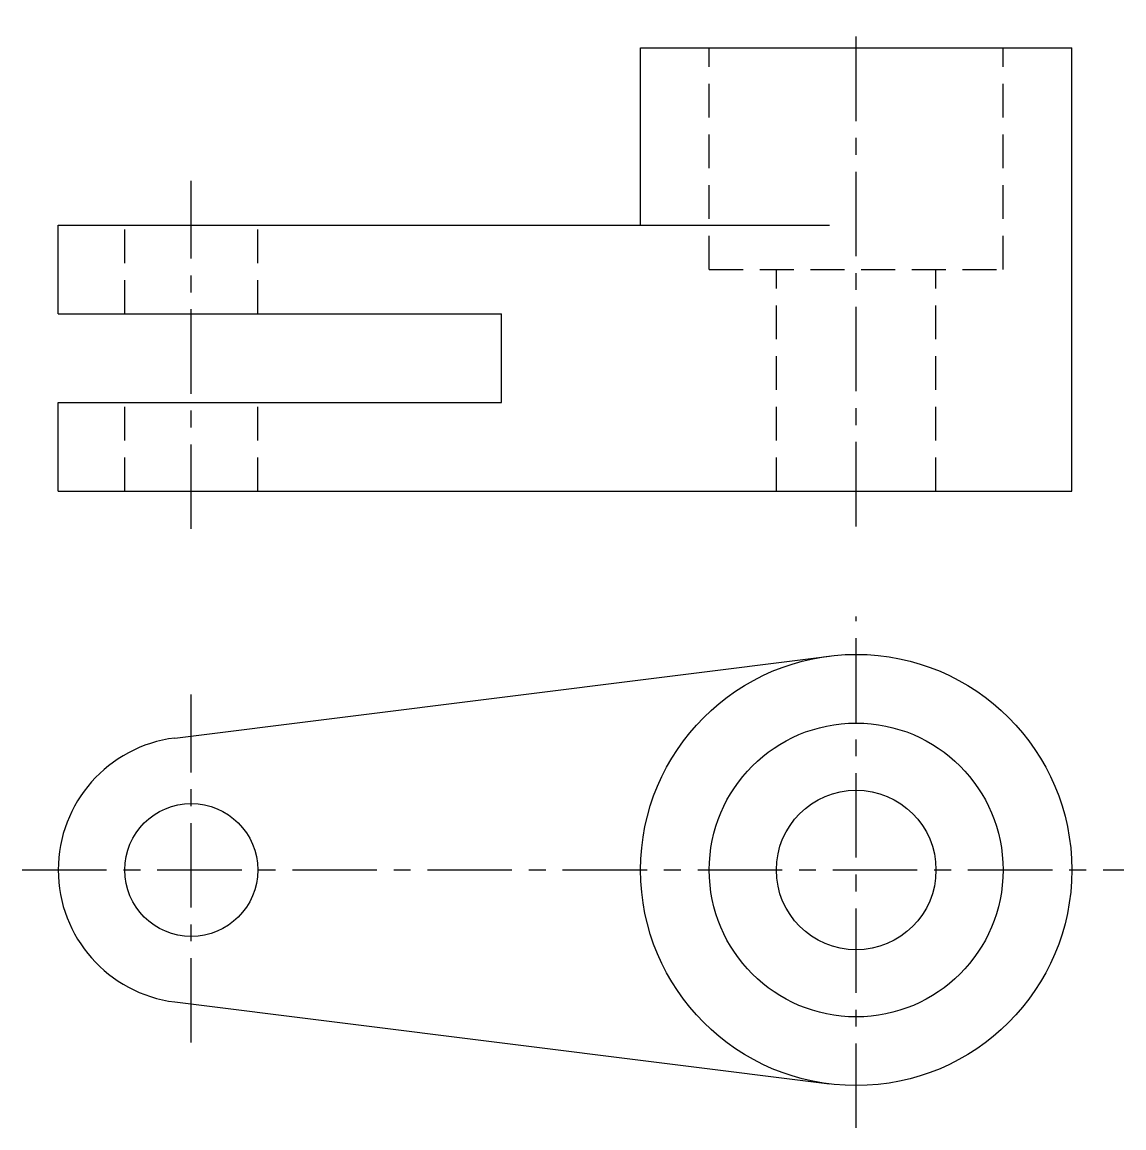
# Model space of a CAD drawing. Header units: millimetres. Extents: x 40 to 288, y 51 to 300.
import ezdxf

# ---------------------------------------------------------------- set-up
doc = ezdxf.new("R2010")
doc.units = ezdxf.units.MM
doc.header["$LTSCALE"] = 0.6
doc.linetypes.add('CENTER', pattern=[50.8, 31.75, -6.35, 6.35, -6.35])
doc.linetypes.add('DASHED', pattern=[19.05, 12.7, -6.35])
doc.layers.add('点画线', color=1, linetype='CENTER')
doc.layers.add('虚线', color=2, linetype='DASHED')

msp = doc.modelspace()

# ---------------------------------------------------------------- linework, layer by layer
for p, q in [((179.27, 254.17), (179.27, 294.17)), ((179.27, 294.17), (276.55, 294.17)), ((276.55, 194.17), (276.55, 294.17)), ((47.91, 254.17), (221.86, 254.17)), ((47.91, 234.17), (47.91, 254.17)), ((47.91, 234.17), (147.91, 234.17)), ((147.91, 214.17), (147.91, 234.17)), ((47.91, 194.17), (47.91, 214.17)), ((47.91, 214.17), (147.91, 214.17)), ((47.91, 194.17), (276.55, 194.17)), ((74.18, 138.48), (221.86, 156.97)), ((74.18, 78.94), (221.86, 60.45))]:
    msp.add_line(p, q)
for centre, radius in [((227.91, 108.71), 48.64), ((227.91, 108.71), 33.14), ((227.91, 108.71), 18), ((77.91, 108.71), 15)]:
    msp.add_circle(centre, radius)
msp.add_arc((77.91, 108.71), 30, 97.1383, 262.8617)
at = {"layer": '点画线'}
for p, q in [((227.91, 186.21), (227.91, 299.97)), ((77.91, 185.66), (77.91, 264.18)), ((227.91, 50.53), (227.91, 165.9)), ((77.91, 69.76), (77.91, 148.28)), ((39.76, 108.71), (288.3, 108.71))]:
    msp.add_line(p, q, dxfattribs=at)
at = {"layer": '虚线'}
for p, q in [((194.77, 244.17), (194.77, 294.17)), ((261.04, 244.17), (261.04, 294.17)), ((62.91, 234.17), (62.91, 254.17)), ((92.91, 234.17), (92.91, 254.17)), ((194.77, 244.17), (261.04, 244.17)), ((209.91, 194.17), (209.91, 244.17)), ((245.91, 194.17), (245.91, 244.17)), ((62.91, 194.17), (62.91, 214.17)), ((92.91, 194.17), (92.91, 214.17))]:
    msp.add_line(p, q, dxfattribs=at)

doc.saveas('drawing.dxf')
